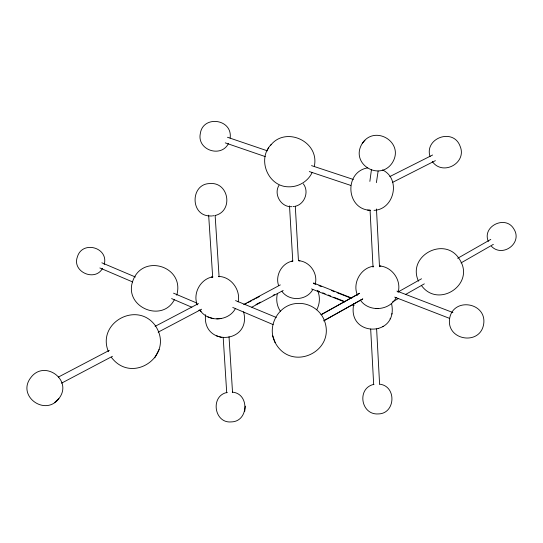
<?xml version="1.0" encoding="UTF-8"?>
<svg xmlns="http://www.w3.org/2000/svg" width="543" height="543" viewBox="0 0 543 543"><rect width="100%" height="100%" fill="white"/><g stroke="black" fill="none" stroke-linecap="round" stroke-linejoin="round"><path stroke-width="0.81" d="M230.137 138.037C232.818 118.856 202.912 114.885 200.333 133.49C196.715 150.18 221.401 158.21 228.515 143.366M314.316 166.246C319.793 141.35 285.285 125.725 270.387 145.599M205.539 314.696C201.976 347.072 251.904 343.692 243.583 311.797M238.167 301.915C240.827 289.819 230.931 276.448 218.374 276.428M315.408 283.412C317.791 272.81 309.374 261.251 298.46 260.715M353.934 303.442C345.898 337.434 399.275 337.909 391.489 303.333M227.279 392.419C210.032 395.589 213.996 423.628 231.332 421.904C248.714 421.639 249.692 393.478 232.295 392.141M245.355 406.15L244.71 411.35M369.864 181.396L371.419 169.837M277.432 293.451C275.953 299.478 276.794 305.994 280.351 311.173M376.387 182.638L378.125 171.099M176.726 295.168C185.224 266.219 142.035 252.882 132.655 281.389C123.865 307.012 162.194 323.363 174.446 299.58M111.451 357.43C132.58 385.313 175.172 355.074 155.284 325.576C137.128 300.483 96.362 322.807 108.437 351.708M104.195 264.495C109.028 247.486 82.237 240.06 77.391 256.887C71.717 271.771 95.018 282.129 102.532 268.344M398.182 292.134C401.508 280.208 392.168 266.986 379.89 266.002M391.802 314.119L392.026 313.515M390.091 318.931L390.295 318.368M312.191 172.396C308.132 181.355 298.399 187.159 288.598 186.812C267.964 186.785 256.764 159.113 271.093 144.608M316.732 309.775C319.854 304.046 320.207 297.184 317.879 291.116M279.007 185.265C273.346 194.272 281.111 207.501 291.801 206.679M154.769 357.837L159.14 349.475M58.861 398.616C73.359 380.195 44.587 359.303 30.958 377.426C16.256 395.908 45.232 416.854 58.861 398.616L54.517 402.621M362.296 143.372C349.522 163.606 379.401 181.966 392.216 162.941C405.187 142.653 374.908 124.191 362.296 143.372L364.95 140.237M235.472 308.458C228.528 321.66 207.684 322.501 199.702 309.822M312.829 289.46C306.836 300.707 289.107 301.738 281.865 291.245M396.309 297.36C389.772 310.949 368.846 312.469 360.348 300.123M267.387 149.814L268.744 147.906M461.034 262.907L493.37 244.357M457.668 258.292L490.784 239.402M392.582 301.833L398.487 298.487M405.865 294.306L424.321 283.853M323.669 320.913L362.785 298.854M398.026 292.012L421.531 278.769M321.273 314.689L359.588 293.227M324.11 320.519L362.636 299.071M321.008 314.689L359.466 293.403M255.963 304.569L260.416 302.166M273.034 295.365L274.52 294.564M243.705 304.521L280.324 284.905M251.85 307.162L283.208 290.478M244.757 304.331L246.244 303.544M247.73 302.756L251.45 300.788M252.936 300.001L254.423 299.213M255.916 298.426L259.629 296.458M61.508 383.182L112.469 356.289M158.176 332.16L201.643 309.218M58.332 377.1L109.353 350.337M155.074 326.357L198.5 303.578M392.413 182.455L435.384 160.647M389.833 176.556L432.622 155.006M378.261 328.563L378.675 328.372M382.482 326.662L383.29 326.302M214.994 215.537C233.714 211.227 228.936 181.633 209.72 183.568C190.641 183.812 190.002 214.865 209.055 215.897M295.08 206.313C304.732 204.338 309.388 191.496 303.286 183.799M292.772 261.047C282.007 262.846 275.002 275.294 278.6 285.543M373.93 384.342C356.52 388.082 360.79 415.232 378.362 413.922C395.263 413.773 396.94 386.718 380.175 384.234M212.265 276.93C200.238 279.34 192.67 293.471 197.258 304.874M367.754 167.868C343.889 171.731 345.918 209.401 370.19 210.284M374.025 210.351C394.238 209.544 401.175 178.871 382.584 169.945M291.36 261.285L292.148 261.156M211.308 277.086L212.822 276.842M373.706 266.206C360.654 267.692 352.034 283.514 357.579 295.338M212.442 215.897L213.827 215.7M293.057 206.598L294.306 206.428M220.994 318.544L216.759 318.856M375.994 308.512L378.457 308.485M209.612 215.958L211.75 215.999M299.105 260.749L299.899 260.783M379.313 265.975L380.86 266.043M367.611 210.1L370.027 210.27M207.921 316.908L213.582 318.714M216.311 335.764L221.53 337.427M311.526 165.622L353.405 179.482M309.3 171.547L350.751 185.414M227.469 137.264L267.502 150.866M225.264 142.87L265.249 156.594M396.967 291.075L452.896 312.537M394.666 297.116L449.611 318.395M313.46 283.494L315.816 284.41M318.958 285.638L321.313 286.555M331.515 290.532L334.658 291.754M337.013 292.67L350.364 297.876M311.506 288.91L344.662 301.928M352.556 305.03L354.131 305.648M313.481 282.951L351.83 298.114M317.255 290.634L319.61 291.571M322.752 292.826L325.114 293.77M328.257 295.019L330.612 295.962M333.755 297.211L343.97 301.29M235.553 300.584L276.306 317.465M232.757 307.453L273.156 324.612M101.84 262.792L135.411 277.018M173.536 293.179L196.783 303.035M99.885 267.957L132.641 281.946M171.602 298.589L191.842 307.236M198.847 310.229L201.181 311.227M491.408 246.278C502.675 258.068 523.119 242.809 513.732 228.773C505.479 214.763 481.661 226.356 488.367 241.472M432.289 161.495C442.769 176.421 467.313 162.866 460.077 146.148C453.235 127.517 424.029 138.139 430.063 156.662M421.327 285.34C438.12 309.096 475.892 284.281 459.521 259.303C445.111 235.445 406.639 255.644 418.497 281.199M275.131 342.511C291.401 373.475 338.594 350.622 323.329 318.117C318.524 308.492 307.603 302.505 296.906 303.483C278.457 304.467 266.464 326.391 275.131 342.511L272.776 335.907M215.143 215.557L219.087 276.849M208.655 215.177L212.707 277.575M229.024 336.728L232.533 392.358M223.193 337.407L226.716 392.813M289.514 205.872L292.772 261.285M295.297 206.469L298.446 260.613M376.625 328.963L379.611 384.498M370.679 329.058L373.686 384.715M376.462 208.946L379.489 266.715M370.061 210.114L373.027 267.156M449.618 318.578C446.183 340.413 480.114 346.027 483.657 324.191C487.091 302.397 453.161 296.77 449.618 318.578"/></g></svg>
